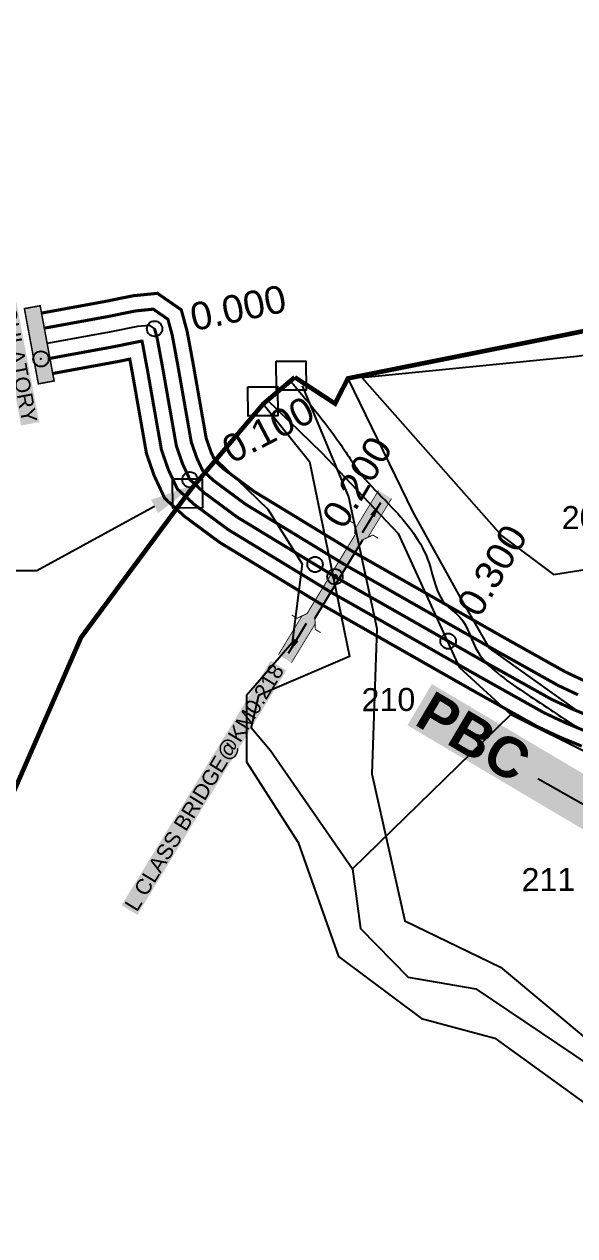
# Model space of a CAD drawing. Header units: inches. Extents: x 177226 to 184368, y 1611776 to 1619278.
# Drawn here: x 177738 to 178096, y 1615145 to 1615934 of the extents above; entities that cross this region are included whole.
import ezdxf
from ezdxf import colors
from ezdxf.entities.mleader import LeaderData, LeaderLine
from ezdxf.enums import TextEntityAlignment as Align
from ezdxf.math import Vec2, Vec3

# ---------------------------------------------------------------- set-up
doc = ezdxf.new("R2010")
doc.units = ezdxf.units.IN
doc.header["$MEASUREMENT"] = 0
doc.header["$PDMODE"] = 32
doc.header["$PDSIZE"] = 10
doc.linetypes.add('ACAD_ISO02W100', pattern=[15, 12, -3])
doc.linetypes.add('HIDDEN2', pattern=[0.1875, 0.125, -0.0625])
for name, color, linetype in [('CANAL1', 7, 'Continuous'), ('CSMark', 72, 'Continuous'), ('PAPER SIZE', 5, 'Continuous'), ('PLOT', 7, 'Continuous'), ('PLOT NO', 7, 'Continuous'), ('RE REMARKS', 7, 'Continuous'), ('ROAD', 1, 'Continuous'), ('STREAM', 4, 'Continuous'), ('STRUCTURE', 5, 'Continuous'), ('text2', 7, 'Continuous'), ('VILLAGE BOUNDARY', 5, 'Continuous'), ('VILLAGE BOUNDARY STONES', 1, 'Continuous'), ('VILLAGE STONES', 240, 'Continuous')]:
    doc.layers.add(name, color=color, linetype=linetype)
doc.styles.get("Standard").update_dxf_attribs({"font": 'arial.ttf'})
doc.dimstyles.get("Standard").update_dxf_attribs({"dimtxt": 0.18, "dimasz": 0.18, "dimexe": 0.18, "dimexo": 0.0625, "dimgap": 0.09, "dimtad": 0, "dimtih": 1, "dimtoh": 1, "dimdec": 4, "dimzin": 0, "dimdsep": 46, "dimtxsty": 'Standard', "dimcen": 0.09, "dimadec": 0, "dimazin": 0, "dimtfac": 1, "dimtdec": 4, "dimtofl": 0, "dimtmove": 0, "dimatfit": 3, "dimfxl": 1, "dimtolj": 1, "dimtzin": 0, "dimarcsym": 0})

# ---------------------------------------------------------------- blocks, each defined once
blk = doc.blocks.new('SLB')
at = {"layer": 'STRUCTURE'}
h = blk.add_hatch(dxfattribs=at)
h.set_pattern_fill('DOTS', color=6, scale=20, angle=320.37225, style=0)
h.set_pattern_definition([(320.372247934, (-159.4327, -72.9564), (1.2786241598, 0.5641323054), [0, -1.25])])
h.paths.add_polyline_path([(769699.52, 1706871.07), (769699.52, 1706861.07), (769729.11, 1706861.07), (769732.11, 1706863.07), (769792.11, 1706863.07), (769795.11, 1706861.07), (769824.69, 1706861.07), (769824.69, 1706871.07), (769795.11, 1706871.07), (769792.11, 1706869.07), (769732.11, 1706869.07), (769729.11, 1706871.07)])
at = {"layer": 'STRUCTURE', "color": 6, "const_width": 0.628}
for points in [[(769726.11, 1706877.07), (769726.11, 1706873.07), (769732.11, 1706869.07), (769792.11, 1706869.07), (769798.11, 1706873.07), (769798.11, 1706877.07)], [(769726.11, 1706855.07), (769726.11, 1706859.07), (769732.11, 1706863.07), (769792.11, 1706863.07), (769798.11, 1706859.07), (769798.11, 1706855.07)]]:
    blk.add_lwpolyline(points, dxfattribs=at)
at = {"layer": 'STRUCTURE', "color": 6, "linetype": 'ACAD_ISO02W100', "ltscale": 0.5, "const_width": 0.5}
for points in [[(769699.52, 1706871.07), (769729.11, 1706871.07)], [(769795.11, 1706871.07), (769824.69, 1706871.07)], [(769699.52, 1706861.07), (769729.11, 1706861.07)], [(769795.11, 1706861.07), (769824.69, 1706861.07)]]:
    blk.add_lwpolyline(points, dxfattribs=at)
at = {"layer": 'STRUCTURE', "color": 6}
blk.add_lwpolyline([(769732.11, 1706863.07), (769792.11, 1706863.07)], dxfattribs=at)
blk.add_lwpolyline([(769732.11, 1706863.07), (769792.11, 1706863.07)], dxfattribs=at)
at = {"layer": 'STRUCTURE', "color": 0}
blk.add_circle((769762.11, 1706866.07), 1.24, dxfattribs=at)
for points in [[(769703.75, 1706866.05), (769726.66, 1706866.05)], [(769818.63, 1706865.84), (769795.72, 1706865.84)]]:
    blk.add_leader(points, dimstyle='Standard', override={"dimasz": 10, "dimgap": 0.09, "dimtad": 0}, dxfattribs=at)
blk = doc.blocks.new('RRR')
at = {"layer": 'STRUCTURE', "color": 5, "insert": (178032.4, 1615587.77), "char_height": 26, "width": 204.0219, "attachment_point": 1, "rotation": 6.96881, "bg_fill": 1, "box_fill_scale": 1.1, "bg_fill_color": 7, "bg_fill_true_color": 16777215, "bg_fill_transparency": 0}
blk.add_mtext('{\\fArial|b1|i0|c0|p34;\\C1;PBC}', dxfattribs=at)
at = {"layer": 'RE REMARKS', "color": 1}
blk.add_leader([(178232.54, 1615598.82), (178121.74, 1615583.21)], dimstyle='Standard', override={"dimasz": 50}, dxfattribs=at)

msp = doc.modelspace()

# ---------------------------------------------------------------- hatches: boundary and pattern name
at = {"layer": 'text2', "linetype": 'Continuous'}
h = msp.add_hatch(color=5, dxfattribs=at)
h.dxf.hatch_style = 1
h.paths.add_polyline_path([(177738.21, 1615748.77), (177748.47, 1615750.67), (177757.55, 1615701.68), (177747.29, 1615699.78)])

# ---------------------------------------------------------------- linework, layer by layer
at = {"layer": 'CANAL1', "color": 200, "const_width": 2}
for points in [[(177749.36, 1615745.87), (177791.11, 1615753.52), (177809.06, 1615757.17), (177824.78, 1615758.74), (177840.33, 1615747.97), (177844.15, 1615733.92), (177847.87, 1615713.86), (177856.54, 1615664.39), (177859.73, 1615655.23), (177862.42, 1615649.43), (177867.88, 1615644.43), (177887.62, 1615629.78), (177952.85, 1615590.04), (178049.9, 1615534.86), (178090.34, 1615512.22), (178102.55, 1615506.5)], [(177756.65, 1615706.54), (177798.7, 1615714.24), (177806.81, 1615715.89), (177808.5, 1615706.76), (177817.7, 1615654.31), (177822.6, 1615640.21), (177829.5, 1615625.34), (177842.39, 1615613.53), (177865.26, 1615596.57), (177932.56, 1615555.57), (178030.24, 1615500.02), (178072.07, 1615476.61), (178086.42, 1615469.89), (178101, 1615463.86)]]:
    msp.add_lwpolyline(points, dxfattribs=at)
at = {"layer": 'CANAL1', "color": 200, "const_width": 1}
msp.add_lwpolyline([(177738.21, 1615748.77), (177748.47, 1615750.67), (177757.55, 1615701.68), (177747.29, 1615699.78)], close=True, dxfattribs=at)
at = {"layer": 'CANAL1', "color": 5, "const_width": 2}
for points in [[(177751.18, 1615736.04), (177793.01, 1615743.7), (177810.56, 1615747.27), (177822.11, 1615748.43), (177831.64, 1615741.83), (177834.39, 1615731.7), (177838.03, 1615712.09), (177846.83, 1615661.87), (177850.45, 1615651.47), (177854.19, 1615643.41), (177861.51, 1615636.7), (177882.03, 1615621.48), (177947.78, 1615581.42), (178044.98, 1615526.15), (178085.77, 1615503.32), (178098.52, 1615497.35)], [(177754.82, 1615716.37), (177796.8, 1615724.06), (177813.55, 1615727.47), (177814.78, 1615727.59), (177814.87, 1615727.25), (177818.34, 1615708.53), (177827.41, 1615656.83), (177831.88, 1615643.96), (177837.73, 1615631.37), (177848.76, 1615621.26), (177870.85, 1615604.87), (177937.63, 1615564.19), (178035.16, 1615508.73), (178076.64, 1615485.51), (178090.45, 1615479.04), (178103.81, 1615473.52)]]:
    msp.add_lwpolyline(points, dxfattribs=at)
at = {"layer": 'CANAL1', "color": 1, "ltscale": 4}
msp.add_lwpolyline([(177753, 1615726.21), (177794.9, 1615733.88), (177812.05, 1615737.37), (177819.44, 1615738.11), (177822.95, 1615735.69)], dxfattribs=at)
at = {"layer": 'CANAL1', "color": 1, "linetype": 'HIDDEN2', "ltscale": 100, "const_width": 2}
msp.add_lwpolyline([(177822.95, 1615735.69), (177824.62, 1615729.53), (177824.63, 1615729.47), (177826.67, 1615718.48), (177828.19, 1615710.31), (177837.12, 1615659.35), (177841.16, 1615647.72), (177845.96, 1615637.39), (177855.13, 1615628.98), (177876.44, 1615613.18), (177940.36, 1615574.23), (177942.71, 1615572.81), (178040.07, 1615517.44), (178081.2, 1615494.42), (178094.48, 1615488.2), (178106.62, 1615483.18)], dxfattribs=at)
at = {"layer": 'PLOT'}
for points in [[(177948.75, 1615703.34), (177991.09, 1615616.32), (178022.85, 1615558.72), (178040.75, 1615527.62), (178098.87, 1615486.18)], [(177893.72, 1615686.77), (177923.79, 1615649.16), (177949.83, 1615522.32), (177890.63, 1615496.84), (177885.8, 1615475.93), (177898.45, 1615461), (177951.69, 1615383.97), (177956.97, 1615345.21), (177988.09, 1615313.38), (178032.15, 1615305.77), (178117.18, 1615248.44), (178191.76, 1615205.98), (178206.47, 1615208.55), (178210.01, 1615204.58), (178216.04, 1615198.63), (178219.94, 1615195.11), (178224.74, 1615190.26), (178228.21, 1615186.51), (178233.12, 1615180.66), (178240.16, 1615172.94), (178261.74, 1615149.38), (178269.12, 1615140.22)], [(177896.24, 1615689.29), (177931.65, 1615655.02), (177981.52, 1615602.25), (178021.19, 1615515.33), (178054.92, 1615484.53), (178107.99, 1615457.9), (178181.25, 1615484.65), (178215, 1615480.7), (178239.92, 1615476.52), (178285.59, 1615471.56), (178301.44, 1615474.72), (178341.31, 1615484.29), (178373.94, 1615487), (178414.77, 1615476.07), (178395.17, 1615435.4), (178413.12, 1615403.15), (178437.06, 1615319.47), (178474.73, 1615355.02), (178503.86, 1615370.33), (178493.67, 1615416.95), (178468.93, 1615449.71), (178453.79, 1615447.81), (178395.17, 1615435.4)], [(177951.69, 1615383.97), (178054.92, 1615484.53)]]:
    msp.add_lwpolyline(points, dxfattribs=at)
at = {"layer": 'ROAD'}
for points in [[(177918.93, 1615698.44), (177949.21, 1615626.26), (177967.63, 1615540.58), (177964.45, 1615445.82), (177985.94, 1615350.21), (178048.09, 1615319.98), (178111.11, 1615267.39), (178161.23, 1615249.78), (178185.29, 1615220.83), (178260.38, 1615147.41)], [(177957.95, 1615703.96), (178048.88, 1615600.81), (178082.63, 1615575.65), (178151.24, 1615586.49), (178224.25, 1615612.28), (178274.34, 1615600.64), (178305, 1615591.12), (178312, 1615543.42), (178371.07, 1615527.36), (178425.69, 1615506.05), (178460.94, 1615478.65), (178487.31, 1615437.78), (178510.64, 1615405.1), (178531.73, 1615373.89), (178536.99, 1615368.7)], [(177863.35, 1615650.47), (177896.63, 1615618.17), (177919.09, 1615582.66), (177912.55, 1615531.18), (177882.79, 1615496.79), (177882.76, 1615453.75), (177916.47, 1615401.04), (177942.58, 1615326.79), (177996.74, 1615286.56), (178044.46, 1615273.72), (178109.56, 1615226.66), (178174.51, 1615195.39), (178226.72, 1615145.81), (178238.17, 1615096.97), (178273.41, 1615072.66), (178339.43, 1614960.65), (178428.94, 1614812.04), (178441.42, 1614784.76), (178399.75, 1614810.51), (178370.94, 1614820.37), (178340.52, 1614795.11), (178363.53, 1614761.05), (178457.43, 1614707.13), (178485.98, 1614661.25)]]:
    msp.add_lwpolyline(points, dxfattribs=at)
at = {"layer": 'STREAM'}
msp.add_spline([(177911.27, 1615701.74), (177943.3, 1615661.31), (177959.86, 1615637.97), (177977.43, 1615619.33), (178001.63, 1615582.92), (178012.2, 1615556.42), (178021.64, 1615547.89), (178033.5, 1615525.04), (178046.08, 1615511.58), (178080.62, 1615487.56), (178110.69, 1615471.08), (178158.85, 1615479.17), (178186.14, 1615492.09), (178226.36, 1615487.02), (178264.53, 1615482.36), (178294.85, 1615483.35), (178322.44, 1615503.87), (178355.17, 1615508.95), (178386.01, 1615504.08), (178402.28, 1615502.72), (178429.67, 1615501.9), (178450.31, 1615511.8), (178465.31, 1615511.23), (178480.76, 1615517.51), (178507.52, 1615514.57), (178525.34, 1615505.56), (178567.06, 1615493.75), (178600.16, 1615491.33), (178629.53, 1615486.46), (178654.5, 1615481.55), (178670.99, 1615478.39), (178686.5, 1615473.92), (178702.97, 1615472.39), (178717.01, 1615468.56), (178735.6, 1615467.37), (178766.84, 1615467.19), (178815.94, 1615488.82), (178846.82, 1615505.29), (178877.5, 1615527.46), (178891.51, 1615539.38), (178918.62, 1615559.25), (178937.82, 1615565.06), (178958.21, 1615590.1), (178966.09, 1615608.88), (178984.95, 1615625.19), (179003.29, 1615638.49), (179040.4, 1615648.31), (179083.83, 1615674.87), (179117.63, 1615693.96), (179135.94, 1615712.47), (179153.36, 1615748.51), (179160.77, 1615792.04), (179160.19, 1615806.86), (179151.84, 1615838.7), (179132.79, 1615862.2), (179128.6, 1615882.7), (179120.39, 1615893.4), (179117.89, 1615930.34), (179122.59, 1615961.47), (179129.9, 1615993.6), (179148.58, 1616009.46), (179162.52, 1616024.04), (179192.73, 1616041.8), (179213.7, 1616052.51), (179235.13, 1616066.81), (179282.29, 1616096.54), (179312.67, 1616114.63), (179334.93, 1616126.82), (179361.62, 1616135.28), (179387.27, 1616153.02), (179397.66, 1616160.41), (179405.79, 1616163.88), (179415.04, 1616171.26), (179434.22, 1616191.17), (179457.79, 1616202.71), (179484.44, 1616216.87), (179510.33, 1616221.75), (179530.67, 1616228.22), (179546.16, 1616227.33), (179577.63, 1616238.67), (179585.22, 1616249.96), (179584.94, 1616269.83), (179588.06, 1616294.28), (179625.23, 1616329.96), (179664.03, 1616358.53), (179694.06, 1616380.04), (179702, 1616387.25), (179728.86, 1616406.6), (179751.49, 1616411.13), (179763.57, 1616437.26), (179790.74, 1616446.54), (179829.34, 1616450.84), (179857.68, 1616455.08), (179881.12, 1616460.91), (179914.19, 1616475.18), (179945.03, 1616498.98), (179981.58, 1616519.88), (180007.03, 1616530.38), (180045.39, 1616549.01), (180057.92, 1616552.66), (180055.15, 1616580.5), (180055.16, 1616605.53), (180050.24, 1616638.73), (180047.04, 1616655.81), (180050.6, 1616661.7), (180073.7, 1616669.16), (180107.42, 1616673.76), (180144.81, 1616663.55), (180164.08, 1616656.17), (180191.83, 1616644.25), (180213.24, 1616635.91), (180231.68, 1616632.43), (180241.88, 1616615.88), (180248.07, 1616589.86), (180264.39, 1616560.99), (180271.12, 1616553.38), (180279.72, 1616533.23), (180305.63, 1616506.51), (180333.12, 1616489.08), (180341.27, 1616464.43), (180345.2, 1616432.53), (180348.91, 1616412.03), (180341.53, 1616389.4), (180330.94, 1616361.81), (180319.37, 1616332.42), (180309.21, 1616308.96), (180300.41, 1616280.9), (180282.37, 1616244.47), (180266.17, 1616219.12), (180244.79, 1616166.91), (180245.75, 1616145.67), (180238.36, 1616125.63), (180235.73, 1616076.87), (180234.68, 1616042.7), (180231.17, 1615999.51), (180230.16, 1615959.51), (180231.98, 1615933.27), (180231.29, 1615908.27), (180240.27, 1615870.82), (180247.93, 1615844.62), (180262.67, 1615818.66), (180273.21, 1615799.14), (180274.6, 1615775.81), (180252.87, 1615713.61), (180249.32, 1615678.18), (180264.16, 1615641.28), (180266.83, 1615612.55), (180267.01, 1615581.72), (180269.28, 1615551.32), (180275.22, 1615533.86), (180279.95, 1615509.72), (180281.33, 1615487.23), (180288.85, 1615472.87), (180310.76, 1615464.52), (180342.48, 1615453.46), (180362.74, 1615448.53), (180382.72, 1615435.6), (180414.63, 1615419.81), (180427.38, 1615395.2), (180438.44, 1615373.25), (180449.15, 1615354.4), (180464.56, 1615322.09), (180480.7, 1615296.26), (180492.28, 1615273.44), (180506.75, 1615252.98), (180520.76, 1615228.94), (180531.12, 1615216.28), (180542, 1615202.4), (180563.46, 1615187.03), (180587.22, 1615169.73), (180616.79, 1615141.63), (180627.31, 1615128.65), (180634.46, 1615105.87), (180667.54, 1615087.57), (180689.18, 1615069.6), (180727.76, 1615035.52), (180743.05, 1615015.06), (180763.05, 1614998.88), (180784.66, 1614987.75), (180802.76, 1614970.35), (180824.09, 1614937.1), (180854.56, 1614903.91), (180873.52, 1614874.03), (180899.71, 1614859.33), (180924.56, 1614847.74), (180968.79, 1614803.54), (181008.83, 1614739.94), (181022.82, 1614704.97), (181039.18, 1614619.54), (181040.8, 1614557.81), (181051.27, 1614481.66), (181060.05, 1614409.54), (181058.2, 1614369.06), (181063.44, 1614328.37), (181084.7, 1614264.24), (181085.13, 1614190.4), (181086.33, 1614132.42), (181097.4, 1614096.61), (181081.4, 1614046.86), (181030.49, 1613971.05), (181017.11, 1613902.13), (181024.97, 1613845.61), (181021.69, 1613762.98), (181026.19, 1613709.37), (181023.9, 1613673.89), (180992.93, 1613613.63), (180969.46, 1613557.17), (180924.26, 1613488.98), (180874.76, 1613455.32), (180841.63, 1613410.06), (180834.33, 1613373.31), (180820.62, 1613359.88), (180814.49, 1613338.14), (180792.11, 1613309.23), (180781.42, 1613281.63), (180770.23, 1613266.13), (180768.64, 1613247.11), (180753.75, 1613223.25), (180748.53, 1613188.17), (180742.93, 1613146.83), (180730.57, 1613116.72), (180727.78, 1613093.98), (180715.9, 1613055.11), (180709.6, 1612988.74), (180734.42, 1612958.43), (180747.56, 1612929.05), (180735.37, 1612870.98), (180723.9, 1612832.53), (180723.19, 1612812.5), (180718.37, 1612778.68), (180716.54, 1612732.12), (180710.95, 1612689.53), (180716.63, 1612646.59), (180725.22, 1612604.92), (180727.56, 1612562.59), (180726.56, 1612518.78), (180732.57, 1612490.45), (180730.29, 1612452.47)], degree=3, dxfattribs=at)
at = {"layer": 'text2', "color": 2, "linetype": 'Continuous'}
for p in [(177822.95, 1615735.69), (177845.96, 1615637.39), (177927.39, 1615582.14), (178014.04, 1615532.24)]:
    msp.add_point(p, dxfattribs=at)
at = {"layer": 'text2', "color": 3, "linetype": 'Continuous'}
for p in [(177749, 1615716, 17), (177940.36, 1615574.23)]:
    msp.add_point(p, dxfattribs=at)
at = {"layer": 'VILLAGE BOUNDARY', "const_width": 3}
for points in [[(177914.19, 1615704.08), (177940.44, 1615686.9), (177948.75, 1615703.34), (178120.39, 1615737.75), (178171.27, 1615741.48), (178217.34, 1615744.5), (178419.77, 1615785.35), (178482.66, 1615799.73), (178747.37, 1615857.48), (178809.68, 1615877.63)], [(178759.57, 1613444.72), (178598.24, 1613582.09), (178503.24, 1613802.38), (178481.7, 1613891.95), (178467.43, 1613959.83), (178451.15, 1614065.25), (178392.88, 1614182.25), (178319.77, 1614248.49), (178267.04, 1614315.23), (178066.9, 1614596.25), (177999.49, 1614688.52), (177978.4, 1614720.91), (177945.03, 1614749.95), (177788.12, 1614974.93), (177754.08, 1615019.28), (177677.28, 1615131.09), (177726.17, 1615422.51), (177775.11, 1615534.69), (177846.88, 1615631.48), (177893.72, 1615686.77), (177914.19, 1615704.08)]]:
    msp.add_lwpolyline(points, dxfattribs=at)
at = {"layer": 'VILLAGE BOUNDARY STONES'}
msp.add_lwpolyline([(177957.95, 1615703.96), (178097.73, 1615717.76), (178250.26, 1615740.33), (178520.21, 1615796.09), (178735.48, 1615825), (178779.6, 1615841.09), (178815.63, 1615814.63), (178850.64, 1615818.17), (178870.74, 1615859.75), (178921.29, 1615867.54), (178967.31, 1615868.47), (179000.21, 1615880.73), (179037.27, 1615906.06), (179048.06, 1615913.26)], dxfattribs=at)
for points in [[(177902.15, 1615714.55), (177921.49, 1615714.66), (177921.6, 1615695.74), (177902.26, 1615695.63)], [(177883.72, 1615697.93), (177903.05, 1615698.05), (177903.16, 1615679.13), (177883.83, 1615679.02)], [(177883.72, 1615697.73), (177903.05, 1615697.85), (177903.17, 1615678.93), (177883.83, 1615678.82)], [(177834.68, 1615637.83), (177854.02, 1615637.95), (177854.13, 1615619.03), (177834.79, 1615618.91)]]:
    msp.add_lwpolyline(points, close=True, dxfattribs=at)

# ---------------------------------------------------------------- block references
at = {"layer": 'PAPER SIZE', "rotation": 322.373972962332}
msp.add_blockref('RRR', (-949323.92, 444624.85), dxfattribs=at)
at = {"layer": 'STRUCTURE', "color": 0, "rotation": 58.63786309330143}
msp.add_blockref('SLB', (1234805.42, 69947.59), dxfattribs=at)

# ---------------------------------------------------------------- texts
at = {"layer": 'CSMark', "color": 1}
for s, rotation, p in [('0.000', 11.86292, (177846.53, 1615742.88, 96)), ('0.100', 27.63157, (177868.95, 1615655.42, 96)), ('0.200', 59.26943, (177938.65, 1615608.8, 96)), ('0.300', 59.26943, (178026.54, 1615551.33, 96))]:
    msp.add_text(s, height=18, rotation=rotation, dxfattribs=at).set_placement(p, align=Align.MIDDLE_LEFT)
at = {"layer": 'PLOT NO'}
for s, p in [('208', (178105.43, 1615612.76)), ('210', (177975.17, 1615494.2)), ('211', (178079.28, 1615377.01))]:
    msp.add_text(s, height=15, rotation=0.33573, dxfattribs=at).set_placement(p, align=Align.MIDDLE_CENTER)
at = {"layer": 'STRUCTURE', "color": 5, "char_height": 10, "attachment_point": 1, "bg_fill": 1, "box_fill_scale": 1.1, "bg_fill_color": 7, "bg_fill_true_color": 16777215, "bg_fill_transparency": 0}
for s, insert, width, rotation in [('REGULATORY', (177728.67, 1615770.21), 96.246, 280.78501), ('L CLASS BRIDGE@KM0.218', (177802.86, 1615360.6), 184.4315, 58.63786)]:
    msp.add_mtext(s, dxfattribs=dict(at, insert=insert, width=width, rotation=rotation))

# ---------------------------------------------------------------- leaders
at = {"layer": 'VILLAGE STONES', "color": 1}
ml = msp.add_multileader_mtext('Standard', dxfattribs=at)
ml.set_content('KM 0.100', color=1)
ml.set_leader_properties()
ml.build(insert=Vec2(0, 0))
ml.multileader.update_dxf_attribs({"dogleg_length": 0.36, "arrow_head_size": 30})
ctx = ml.context
ctx.base_point, ctx.char_height, ctx.arrow_head_size, ctx.landing_gap_size, ctx.plane_origin = Vec3(177521.85, 1615578.07), 35, 30, 0.09, Vec3(177418.75, 1615633.18)
ctx.text_align_type = 2
notes = []
notes.append((ctx, [(1, (1, 1, 0), (177746.34, 1615578.07), (-1, 0), 20.95, [(0, [(177849.3, 1615634.33)], 0, [])])]))
ctx.mtext.insert, ctx.mtext.alignment, ctx.mtext.flow_direction = Vec3(177725.3, 1615595.87), 3, 5
for ctx, leaders in notes:
    for number, flags, end, landing, length, lines in leaders:
        leader = LeaderData()
        leader.index, (leader.has_last_leader_line, leader.has_dogleg_vector, leader.attachment_direction) = number, flags
        leader.last_leader_point, leader.dogleg_vector, leader.dogleg_length = Vec3(end), Vec3(landing), length
        for number, points, colour, breaks in lines:
            line = LeaderLine()
            line.index, line.vertices, line.color, line.breaks = number, Vec3.list(points), colors.encode_raw_color(colour), breaks
            leader.lines.append(line)
        ctx.leaders.append(leader)

doc.saveas('drawing.dxf')
